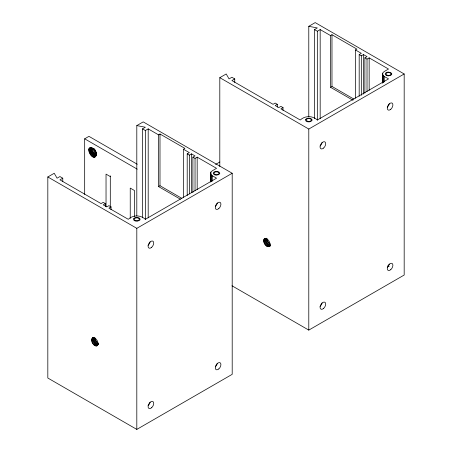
<?xml version="1.0" encoding="UTF-8"?>
<svg xmlns="http://www.w3.org/2000/svg" width="452" height="452" viewBox="0 0 452 452"><rect width="100%" height="100%" fill="white"/><g stroke="black" fill="none" stroke-linecap="round" stroke-linejoin="round"><path stroke-width="0.68" d="M96.248 154.533L96.242 152.889C95.508 167.127 81.253 142.386 93.931 148.883L90.914 147.55L93.931 148.883M96.705 153.731C93.959 156.426 90.095 150.996 92.298 148.714L92.773 148.572L90.123 147.668L92.298 148.714L89.485 148.092L91.925 149.058L93.067 148.403M93.767 337.311L92.581 337.955C96.214 337.079 99.683 343.091 97.112 345.803C93.072 346.853 89.146 338.977 93.75 337.277M263.618 240.735L267.177 238.684L267.285 239.679L263.618 240.735L264.561 238.662C268.194 237.786 271.658 243.797 269.087 246.509C265.985 247.295 263.753 243.43 263.618 240.735L266.759 238.227M95.57 154.386L95.231 156.9L96.242 152.889L96.129 155.533L96.163 153.533L95.784 156.347L95.931 154.047L94.513 157.177L95.09 154.533L96.225 153.878M96.236 153.494L94.53 154.477L93.66 157.143L95.09 154.533M210.536 181.879L210.841 172.116L212.27 170.799L216.542 168.336L197.174 157.155L195.038 158.392L192.902 157.155L192.902 192.45M382.516 83.27L382.816 72.823L384.245 71.512L388.517 69.043L369.154 57.867L367.018 59.099L364.883 57.867L364.883 93.163M96.208 152.912L93.931 154.222L92.745 156.821L94.53 154.477M94.773 150.092L91.925 151.731L89.033 151.957L94.541 149.313L96.174 152.143L93.332 153.787L91.807 156.211L93.931 154.222M95.621 151.556L92.773 153.2L90.914 155.358L93.332 153.787M96.129 153.392L95.231 150.996L95.57 150.606M95.14 150.855L90.123 154.324L92.773 153.2M98.491 344.085L94.841 345.577L98.282 343.452L96.095 341.057L95.304 338.972L91.643 340.028L94.259 337.932M93.954 337.571L91.75 339.136L94.118 337.774M265.934 238.283L263.731 239.842L266.098 238.486M93.796 337.356L92.072 338.429L93.841 337.418M270.262 244.159L265.996 245.679L269.454 243.538L265.222 244.865L268.714 242.724L264.561 243.894L268.076 241.763L264.053 242.837L267.59 240.73L263.731 241.758L267.285 239.679L268.076 241.763L270.262 244.159L266.821 246.283L269.861 245.04M98.525 344.187L95.671 345.927L98.067 344.803M269.934 245.244L267.652 246.634L270.047 245.509M270.132 245.69L268.426 246.713L270.177 245.775M91.925 151.731L89.485 153.166L92.298 152.499M95.304 338.972L91.75 341.051L95.609 340.023L92.072 342.124L96.095 341.057L92.581 343.187L96.734 342.017L93.242 344.158L97.474 342.831L94.016 344.972L98.282 343.452M84.677 194.411L84.677 138.815L88.948 136.351L137.255 164.24M93.892 148.906L91.62 150.217L88.801 149.691L91.7 149.572L93.406 148.584M136.803 215.949L136.803 125.588L143.211 121.893L232.198 173.269L232.198 374.329L136.809 429.4L47.822 378.025L47.822 176.964L54.229 173.269L57.076 178.201L59.924 176.557L62.771 178.195L62.771 181.727M219.802 166.562L219.802 77.671L226.209 73.975L229.057 78.908L231.904 77.264L234.752 78.908L234.752 82.433M308.784 116.656L308.784 26.301L315.191 22.6L404.178 73.975L404.178 275.036L308.789 330.107L231.989 285.771M142.504 217.824L142.504 128.876L145.352 127.238L136.803 125.588M314.485 118.531L314.485 29.589L317.332 27.945L308.784 26.301M62.771 178.195L59.924 179.839L101.073 203.598L103.209 202.366L105.344 203.598L105.344 206.406M142.504 128.876L145.346 130.521L148.194 128.876L158.539 134.849L159.997 134.007L184.924 148.397L183.467 149.239L183.467 197.467M234.752 78.908L231.904 80.552L273.053 104.305L275.189 103.073L277.325 104.305L277.325 107.113M314.485 29.589L317.327 31.228L320.174 29.583L330.519 35.561L331.977 34.719L356.905 49.11L355.447 49.952L355.447 98.18M187.207 195.518L187.207 153.866L189.343 152.635L183.467 149.239M359.187 96.225L359.187 54.579L361.323 53.342L355.447 49.952M105.344 203.598L103.203 204.829L106.768 206.886L108.904 205.654L111.039 206.886L111.039 209.711M187.207 153.866L189.343 155.098L191.478 153.866L195.038 155.923L192.902 157.155M277.325 104.305L275.183 105.542L278.743 107.593L280.884 106.361L283.02 107.593L283.02 110.418M359.187 54.579L361.323 55.811L363.459 54.573L367.018 56.63L364.883 57.867M111.039 206.886L108.904 208.118L128.266 219.299C133.12 214.807 140.499 214.807 145.352 219.299L216.542 178.201C214.672 176.591 210.429 176.026 210.536 172.879M283.02 107.593L280.884 108.83L300.247 120.006C305.1 115.514 312.479 115.514 317.332 120.006L388.517 78.908C386.652 77.298 382.409 76.738 382.516 73.586M158.539 134.849L158.539 186.574L159.997 185.732L181.885 198.366M330.519 35.561L330.519 87.281L331.977 86.439L353.865 99.078M215.57 164.449L219.847 161.98M47.822 176.964L136.809 228.339L232.198 173.269M219.802 77.671L308.789 129.046L404.178 73.975M91.643 340.028L95.197 337.972M91.62 150.217L88.801 150.776L91.7 150.957M95.784 152.183L96.163 152.149M94.53 149.313L92.745 148.2L94.513 149.889L95.09 149.906M216.536 171.376L218.853 171.929L219.808 173.269L218.853 174.602L216.536 175.156A3.283 1.893 0 0 1 213.265 173.269L213.706 172.325A3.283 1.893 0 0 1 216.542 171.37M91.925 149.058L89.033 148.781L91.7 149.572M330.519 87.281L353.012 100.271M387.963 265.674L389.178 266.375M84.677 138.815L137.267 169.172M158.539 186.574L180.427 199.208M110.305 176.579L106.034 174.11L106.034 206.513M93.66 148.934L94.615 149.584M94.513 149.889L95.231 150.996M384.245 76.445L384.245 81.919M383.403 75.829L383.403 82.682M382.816 75.128L382.816 82.659M369.154 57.867L369.154 90.338M367.018 59.099L367.018 91.57M363.459 54.573L363.459 94.106M361.323 55.811L361.323 95.338M331.977 34.719L331.977 86.439M320.174 29.583L320.174 118.531M317.327 31.228L317.327 120.175M308.789 129.046L308.789 330.107M212.27 175.732L212.27 181.212M211.423 175.122L211.423 181.286M210.841 172.116L210.835 181.953M197.174 157.155L197.174 189.631M195.038 158.392L195.038 190.863M191.478 153.866L191.478 192.693M189.343 155.098L189.343 193.925M159.997 134.007L159.997 185.732M148.194 128.876L148.194 217.824M145.346 130.521L145.346 219.469M136.809 228.339L136.809 429.4M134.504 216.615L134.51 190.552L130.238 188.088L130.238 218.372M110.299 175.873L110.305 206.863M150.07 241.831A3.989 2.3 -60 0 1 148.075 245.289M217.265 203.038A3.989 2.3 -60 0 1 215.271 206.491M150.07 402.201A3.989 2.3 -60 0 1 148.075 405.653M217.265 363.402A3.989 2.3 -60 0 1 215.271 366.86M322.05 142.544A3.989 2.3 -60 0 1 320.056 145.996M389.245 103.745A3.989 2.3 -60 0 1 387.251 107.197M322.05 302.908A3.989 2.3 -60 0 1 320.056 306.36M389.245 264.115A3.989 2.3 -60 0 1 387.251 267.567M133.645 218.813L133.645 219.791A3.283 1.898 0 0 0 135.945 221.13L137.651 221.124L139.64 220.243A3.283 1.898 0 0 0 139.967 218.808L139.12 217.966L137.657 217.474A3.283 1.898 0 0 0 134.476 217.954L133.645 218.813M305.625 119.52L305.625 120.498A3.283 1.898 0 0 0 307.925 121.837L309.631 121.831L311.62 120.95A3.283 1.898 0 0 0 311.948 119.52L311.1 118.673L309.637 118.181A3.283 1.898 0 0 0 306.456 118.661L305.625 119.52M391.788 73.975L390.833 75.314L388.517 75.868A3.283 1.893 0 0 1 385.24 73.975L385.68 73.032A3.283 1.893 0 0 1 388.517 72.077L390.833 72.642L391.788 73.975M265.2 238.419L264.053 239.136L265.228 238.464M270.223 245.826L269.087 246.509L270.234 245.848M97.587 345.322L96.445 346.006L97.615 345.379M135.289 220.44A2.492 1.441 0 0 0 139.278 219.491A2.492 1.441 0 0 0 135.86 217.971A2.492 1.441 0 0 0 135.289 220.44M215.005 174.427A2.492 1.441 0 0 0 218.988 173.461A2.492 1.441 0 0 0 215.553 171.952A2.492 1.441 0 0 0 215.005 174.427M151.635 407.71A3.989 2.3 -60 0 0 152.9 401.529A3.989 2.3 -60 0 0 148.183 405.715A3.989 2.3 -60 0 0 151.635 407.71M218.83 368.911A3.989 2.3 -60 0 0 220.096 362.736A3.989 2.3 -60 0 0 215.378 366.917A3.989 2.3 -60 0 0 218.83 368.911M151.635 247.34A3.989 2.3 -60 0 0 152.9 241.165A3.989 2.3 -60 0 0 148.183 245.346A3.989 2.3 -60 0 0 151.635 247.34M218.83 208.547A3.989 2.3 -60 0 0 220.096 202.372A3.989 2.3 -60 0 0 215.378 206.553A3.989 2.3 -60 0 0 218.83 208.547M307.264 121.147A2.492 1.441 0 0 0 311.258 120.198A2.492 1.441 0 0 0 307.84 118.678A2.492 1.441 0 0 0 307.264 121.147M386.985 75.134A2.492 1.441 0 0 0 390.969 74.168A2.492 1.441 0 0 0 387.533 72.665A2.492 1.441 0 0 0 386.985 75.134M323.615 308.417A3.989 2.3 -60 0 0 324.881 302.241A3.989 2.3 -60 0 0 320.163 306.422A3.989 2.3 -60 0 0 323.615 308.417M390.81 269.618A3.989 2.3 -60 0 0 392.076 263.443A3.989 2.3 -60 0 0 387.358 267.629A3.989 2.3 -60 0 0 390.81 269.618M323.615 148.047A3.989 2.3 -60 0 0 324.881 141.871A3.989 2.3 -60 0 0 320.163 146.058A3.989 2.3 -60 0 0 323.615 148.047M390.81 109.254A3.989 2.3 -60 0 0 392.076 103.079A3.989 2.3 -60 0 0 387.358 107.26A3.989 2.3 -60 0 0 390.81 109.254"/></g></svg>
